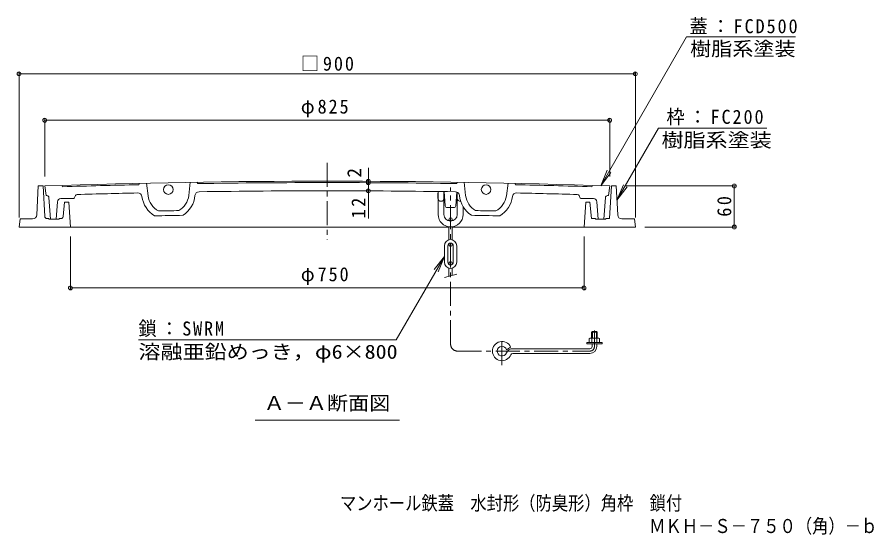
# Model space of a CAD drawing. Units: millimetres, scale not verified. Extents: x -1027 to 1330, y -947 to 943.
# Drawn here: x -967 to 284, y -947 to -191 of the extents above; entities that cross this region are included whole.
import ezdxf
from ezdxf.enums import TextEntityAlignment as Align

# ---------------------------------------------------------------- set-up
doc = ezdxf.new("R2010")
doc.units = ezdxf.units.MM
doc.header["$LTSCALE"] = 7
doc.header["$PDMODE"] = 32
doc.header["$PDSIZE"] = 5.6
doc.linetypes.add('CHAIN1', pattern=[8, 5, -1, 1, -1])
for name, color, linetype, lineweight in [('0-0_通り芯', 3, 'CHAIN1', 9), ('0-1_躯体', 2, 'Continuous', 9), ('0-2_仕上', 3, 'Continuous', 9), ('0-3_建具', 4, 'Continuous', 9), ('0-4_その他', 7, 'Continuous', 9), ('0-5_寸法', 7, 'Continuous', 9)]:
    doc.layers.add(name, color=color, linetype=linetype, lineweight=lineweight)
doc.layers.add('F-5_F-5ﾚｲﾔ', color=2, linetype='Continuous')
doc.styles.add('ＭＳ ゴシック', font='')
doc.styles.get('ＭＳ ゴシック').set_extended_font_data('MS Gothic')

msp = doc.modelspace()

# ---------------------------------------------------------------- linework, layer by layer
at = {"layer": '0-0_通り芯'}
msp.add_line((-513.805, -404.069), (-513.805, -516.442), dxfattribs=at)
at = {"layer": '0-1_躯体'}
for p, q in [((-938.009, -480.137), (-935.805, -437.825)), ((-935.805, -437.825), (-928.805, -437.825)), ((-926.276, -482.494), (-928.805, -437.825)), ((-91.805, -437.825), (-98.805, -437.825)), ((-89.601, -480.137), (-91.805, -437.825)), ((-888.805, -497.825), (-891.206, -461.325)), ((-138.805, -497.825), (-136.404, -461.325)), ((-130.16, -461.325), (-136.404, -461.325)), ((-127.837, -485.324), (-130.16, -461.325)), ((-963.805, -497.825), (-962.305, -485.825)), ((-944.001, -485.825), (-962.305, -485.825)), ((-923.281, -485.324), (-920.444, -485.324)), ((-920.444, -485.324), (-920.444, -486.325)), ((-905.443, -486.325), (-920.444, -486.325)), ((-905.443, -485.324), (-905.443, -486.325)), ((-902.496, -485.324), (-905.443, -485.324)), ((-122.166, -485.324), (-127.837, -485.324)), ((-122.166, -485.324), (-122.166, -486.325)), ((-122.166, -486.325), (-107.166, -486.325)), ((-107.166, -485.324), (-107.166, -486.325)), ((-83.609, -485.825), (-65.305, -485.825)), ((-63.805, -497.825), (-65.305, -485.825)), ((-963.805, -497.825), (-336.148, -497.825)), ((-331.148, -497.825), (-63.805, -497.825))]:
    msp.add_line(p, q, dxfattribs=at)
for points in [[(-107.166, -485.324), (-101.494, -485.324), (-98.805, -437.825)], [(-899.51, -482.613), (-897.45, -461.325), (-891.206, -461.325)]]:
    msp.add_lwpolyline(points, dxfattribs=at)
for centre, radius, start, end in [((-944.001, -479.825), 6, 270, 357.01855), ((-923.281, -482.325), 3, 183.23991, 270), ((-902.496, -482.325), 3, 270, 354.47246), ((-83.609, -479.825), 6, 182.98145, 270)]:
    msp.add_arc(centre, radius, start, end, dxfattribs=at)
at = {"layer": '0-2_仕上'}
for p, q in [((-901.305, -437.004), (-900.305, -438.974)), ((-787.986, -433.93), (-788.948, -435.953)), ((-777.805, -433.706), (-775.445, -452.029)), ((-713.805, -432.488), (-715.962, -451.939)), ((-704.001, -432.331), (-702.963, -434.316)), ((-323.608, -432.331), (-324.646, -434.316)), ((-313.805, -432.488), (-311.648, -451.939)), ((-249.805, -433.706), (-252.164, -452.029)), ((-239.623, -433.93), (-238.662, -435.953)), ((-126.305, -437.004), (-127.305, -438.974)), ((-341.347, -466.666), (-342.82, -446.045)), ((-325.949, -466.666), (-324.522, -446.695)), ((-907.67, -460.929), (-909.686, -486.325)), ((-902.686, -456.324), (-884.728, -456.324)), ((-883.389, -455.5), (-881.609, -451.971)), ((-144.22, -455.5), (-146, -451.971)), ((-124.924, -456.324), (-142.881, -456.324)), ((-119.939, -460.929), (-117.924, -486.325)), ((-338.355, -469.452), (-328.942, -469.452))]:
    msp.add_line(p, q, dxfattribs=at)
for points in [[(-926.304, -437.825), (-924.305, -451.824), (-923.104, -451.824)], [(-101.305, -437.825), (-103.305, -451.824), (-104.506, -451.824)], [(-920.111, -454.616), (-917.909, -486.325), (-909.686, -486.325)], [(-107.499, -454.616), (-109.701, -486.325), (-117.924, -486.325)]]:
    msp.add_lwpolyline(points, dxfattribs=at)
for centre in [(-745.805, -443.056), (-281.805, -443.056)]:
    msp.add_circle(centre, 7, dxfattribs=at)
for centre, radius, start, end in [((-513.805, -12630.845), 12200, 88.06238, 91.93762), ((-513.805, -12630.845), 12197.999, 91.2925, 91.81575), ((-513.805, -12630.845), 12197.999, 89.11147, 90.88853), ((-513.805, -12630.845), 12197.999, 88.18425, 88.7075), ((-878.93, -453.322), 3, 91.71648, 153.2361), ((-513.805, -12630.845), 12185.999, 91.30085, 91.71742), ((-790.317, -453.985), 6, 7.57037, 91.30085), ((-700.909, -452.286), 6, 90.88022, 174.60643), ((-513.805, -12630.845), 12185.999, 89.11981, 90.88019), ((-326.701, -452.286), 6, 5.39357, 89.11978), ((-237.292, -453.985), 6, 88.69915, 172.42962), ((-513.805, -12630.845), 12185.999, 88.28258, 88.69915), ((-148.679, -453.322), 3, 26.7639, 88.28352), ((-923.104, -454.824), 3, 3.97269, 90), ((-902.686, -461.325), 5, 90, 175.4621), ((-884.728, -454.824), 1.5, 270, 333.23589), ((-745.71, -448.056), 39, 187.57037, 238.93471), ((-745.71, -448.056), 30, 187.60951, 241.19699), ((-745.71, -448.056), 30, 300.93596, 352.56392), ((-745.71, -448.056), 39, 303.22029, 354.60635), ((-281.9, -448.056), 39, 185.39365, 236.77971), ((-281.9, -448.056), 30, 187.43608, 239.06404), ((-281.9, -448.056), 30, 298.80301, 352.39049), ((-281.9, -448.056), 39, 301.06529, 352.42962), ((-142.881, -454.824), 1.5, 206.76411, 270), ((-124.924, -461.325), 5, 4.5379, 90), ((-104.506, -454.824), 3, 90, 176.02731), ((-513.805, -12630.845), 12158.999, 91.0202, 91.16098), ((-338.355, -466.452), 3, 184.08646, 270), ((-328.942, -466.452), 3, 270, 355.91354), ((-513.805, -12630.845), 12158.999, 88.83902, 88.9798), ((-513.805, -12630.845), 12151.999, 90.99275, 91.18839), ((-513.805, -12630.845), 12151.999, 88.81161, 89.00725)]:
    msp.add_arc(centre, radius, start, end, dxfattribs=at)
at = {"layer": '0-3_建具'}
for p, q in [((-352.398, -448.952), (-351.898, -448.452)), ((-352.398, -455.452), (-352.398, -448.952)), ((-352.398, -448.952), (-351.898, -448.952)), ((-351.898, -448.452), (-351.898, -479.452)), ((-343.398, -447.953), (-343.398, -479.452)), ((-343.398, -447.953), (-342.684, -447.953)), ((-343.398, -448.952), (-342.613, -448.952)), ((-324.612, -447.953), (-323.869, -447.953)), ((-323.898, -448.452), (-323.898, -479.452)), ((-352.398, -455.452), (-351.898, -455.952)), ((-352.398, -455.452), (-351.898, -455.452)), ((-343.398, -455.452), (-342.398, -455.452)), ((-343.398, -456.452), (-342.077, -456.452)), ((-342.398, -455.452), (-342.129, -455.721)), ((-325.219, -456.452), (-323.898, -456.452)), ((-315.398, -468.028), (-315.398, -479.452)), ((-336.148, -486.702), (-336.148, -488.876)), ((-331.148, -486.702), (-331.148, -488.876)), ((-336.148, -497.53), (-336.148, -516.557)), ((-331.148, -497.53), (-331.148, -516.557)), ((-342.648, -525.202), (-342.648, -549.202)), ((-337.648, -525.202), (-337.648, -549.202)), ((-336.148, -523.702), (-336.148, -522.08)), ((-331.148, -523.702), (-331.148, -522.08)), ((-329.648, -525.202), (-329.648, -549.202)), ((-324.648, -525.202), (-324.648, -549.202)), ((-336.148, -550.702), (-336.148, -552.325)), ((-336.148, -569.872), (-336.148, -557.848)), ((-331.148, -550.702), (-331.148, -552.325)), ((-331.148, -568.533), (-331.148, -557.848)), ((-342.648, -571.614), (-324.648, -566.791)), ((-127.648, -651.467), (-126.648, -650.467)), ((-126.648, -650.467), (-120.648, -650.467)), ((-126.648, -650.467), (-126.648, -659.967)), ((-120.648, -650.467), (-119.648, -651.467)), ((-120.648, -650.467), (-120.648, -659.967)), ((-131.148, -660.689), (-131.148, -666.467)), ((-118.024, -659.967), (-129.272, -659.967)), ((-127.648, -651.467), (-119.648, -651.467)), ((-127.648, -651.467), (-127.648, -659.967)), ((-127.395, -660.689), (-127.395, -666.467)), ((-119.901, -660.689), (-119.901, -666.467)), ((-119.648, -651.467), (-119.648, -659.967)), ((-116.148, -660.689), (-116.148, -666.467)), ((-251.92, -677.036), (-245.959, -673.052)), ((-130.148, -675.467), (-242.94, -675.467)), ((-134.898, -668.467), (-134.898, -666.467)), ((-112.398, -668.467), (-134.898, -668.467)), ((-127.148, -672.467), (-127.148, -668.467)), ((-120.148, -672.467), (-120.148, -668.467)), ((-130.148, -682.467), (-242.94, -682.467))]:
    msp.add_line(p, q, dxfattribs=at)
at = {"layer": '0-3_建具', "linetype": 'CHAIN1'}
for p, q in [((-333.648, -668.967), (-333.648, -440.061)), ((-123.648, -672.467), (-123.648, -648.922)), ((-258.648, -699.599), (-258.648, -660.311)), ((-323.648, -678.967), (-130.148, -678.967))]:
    msp.add_line(p, q, dxfattribs=at)
at = {"layer": '0-3_建具'}
msp.add_lwpolyline([(-112.398, -668.467), (-112.398, -666.467), (-134.898, -666.467)], dxfattribs=at)
for centre in [(-333.648, -486.702), (-333.648, -523.702), (-333.648, -550.702)]:
    msp.add_circle(centre, 2.5, dxfattribs=at)
for centre, radius, start, end in [((-347.648, -448.452), 4.25, 143.62765, 180), ((-347.648, -448.452), 4.25, 0, 34.80952), ((-319.648, -448.452), 4.25, 161.48557, 180), ((-347.648, -455.952), 4.25, 180, 0), ((-319.648, -455.952), 4.25, 180, 279.07873), ((-333.648, -479.452), 18.25, 180, 0), ((-333.648, -479.452), 9.75, 180, 0), ((-333.648, -525.202), 9, 0, 180), ((-333.648, -525.202), 4, 0, 180), ((-333.648, -549.202), 9, 180, 0), ((-333.648, -549.202), 4, 180, 0), ((-129.272, -662.767), 2.8, 47.92572, 132.07428), ((-123.648, -670.057), 10.089, 68.19786, 111.80214), ((-118.024, -662.767), 2.8, 47.92537, 132.07443), ((-258.648, -678.967), 14, 24.99496, 337.52054), ((-258.648, -678.967), 7, 16.01617, 337.52081), ((-242.94, -685.467), 10, 90, 157.52046), ((-130.148, -672.467), 3, 270, 0), ((-130.148, -672.467), 10, 270, 0), ((-242.94, -685.467), 3, 90, 157.51962)]:
    msp.add_arc(centre, radius, start, end, dxfattribs=at)
at = {"layer": '0-3_建具', "linetype": 'CHAIN1'}
for centre, radius, start, end in [((-323.648, -668.967), 10, 180, 270), ((-130.148, -672.467), 6.5, 270, 0)]:
    msp.add_arc(centre, radius, start, end, dxfattribs=at)
at = {"layer": '0-4_その他'}
for p, q in [((-963.805, -272.02), (-963.805, -483.825)), ((-963.805, -274.12), (-63.805, -274.12)), ((-63.805, -272.02), (-63.805, -483.825)), ((-926.304, -339.712), (-926.304, -423.825)), ((-926.304, -341.812), (-101.305, -341.812)), ((-101.305, -339.712), (-101.305, -423.821)), ((-453.706, -430.992), (-453.706, -411.539)), ((-453.706, -430.992), (-453.706, -432.993)), ((-453.706, -432.993), (-453.706, -444.994)), ((82.768, -437.825), (-77.805, -437.825)), ((80.668, -497.825), (80.668, -437.825)), ((-453.706, -444.994), (-453.706, -485.102)), ((82.768, -497.825), (-49.805, -497.825)), ((-888.805, -588.85), (-888.805, -511.825)), ((-138.805, -588.85), (-138.805, -511.825)), ((-888.805, -586.75), (-138.805, -586.75))]:
    msp.add_line(p, q, dxfattribs=at)
for p in [(-963.805, -274.12), (-63.805, -274.12), (-926.304, -341.812), (-101.305, -341.812), (-453.706, -430.992), (-453.706, -432.993), (80.668, -437.825), (-453.706, -444.994), (80.668, -497.825), (-888.805, -586.75), (-138.805, -586.75)]:
    msp.add_point(p, dxfattribs=at)
at = {"layer": '0-5_寸法'}
for p, q in [((-114.469, -437.39), (10.944, -220.167)), ((10.944, -220.167), (170.074, -220.167)), ((-90.725, -458.566), (-30.069, -353.508)), ((128.261, -353.508), (-30.069, -353.508)), ((-114.469, -437.39), (-105.094, -414.755)), ((-114.469, -437.39), (-99.555, -417.953)), ((-90.725, -458.566), (-81.349, -435.931)), ((-90.725, -458.566), (-75.81, -439.129)), ((-342.648, -540.596), (-413.179, -662.758)), ((-342.648, -540.596), (-413.179, -662.759)), ((-342.648, -540.596), (-357.563, -560.033)), ((-342.648, -540.596), (-357.563, -560.033)), ((-342.648, -540.596), (-352.024, -563.231)), ((-342.648, -540.596), (-352.024, -563.231)), ((-789.429, -662.758), (-413.179, -662.758)), ((-789.429, -662.759), (-413.179, -662.759)), ((-619.155, -780.043), (-408.455, -780.043))]:
    msp.add_line(p, q, dxfattribs=at)

# ---------------------------------------------------------------- texts
at = {"layer": '0-4_その他', "color": 2, "style": 'ＭＳ ゴシック'}
msp.add_text('2', height=20.53, rotation=90, dxfattribs=at).set_placement((-457.906, -425.539), align=Align.BOTTOM_LEFT)
at = {"layer": '0-4_その他', "color": 2, "char_height": 20.53, "attachment_point": 7, "style": 'ＭＳ ゴシック'}
for s, insert in [('\\T1.21;\\W0.95;□900', (-552.305, -269.92)), ('\\T1.21;\\W0.95;φ825', (-552.305, -337.612)), ('\\T1.21;\\W0.95;φ750', (-552.305, -582.55))]:
    msp.add_mtext(s, dxfattribs=dict(at, insert=insert))
at = {"layer": '0-4_その他', "color": 2, "char_height": 20.53, "attachment_point": 7, "rotation": 90, "style": 'ＭＳ ゴシック'}
for s, insert in [('\\T1.27;\\W0.95;12', (-457.906, -485.102)), ('\\T1.27;\\W0.95;60', (76.468, -482.7))]:
    msp.add_mtext(s, dxfattribs=dict(at, insert=insert))
at = {"layer": '0-5_寸法', "color": 2, "style": 'ＭＳ ゴシック'}
for s, width, p in [('樹脂系塗装', 1.1, (16.074, -253.767)), ('樹脂系塗装', 1.15, (-25.739, -387.108)), ('溶融亜鉛めっき，φ6×800', 1.15, (-789.429, -696.359)), ('Ａ－Ａ断面図', 1.1, (-606.555, -771.28))]:
    msp.add_text(s, height=20.53, dxfattribs=dict(at, width=width)).set_placement(p, align=Align.BOTTOM_LEFT)
at = {"layer": '0-5_寸法', "color": 2, "char_height": 20.53, "attachment_point": 7, "style": 'ＭＳ ゴシック'}
for s, insert in [('\\T1.21;\\W0.95;蓋：FCD500', (15.199, -215.967)), ('\\T1.21;\\W0.95;枠：FC200', (-18.462, -349.308)), ('\\T1.2;\\W0.95;鎖：SWRM', (-789.429, -658.559))]:
    msp.add_mtext(s, dxfattribs=dict(at, insert=insert))
at = {"layer": 'F-5_F-5ﾚｲﾔ', "style": 'ＭＳ ゴシック', "width": 0.85}
for s, p in [('マンホール鉄蓋\u3000水封形（防臭形）角枠\u3000鎖付', (-495.25, -917.473)), ('ＭＫＨ－Ｓ－７５０（角）－ｂ', (-43.728, -950.871))]:
    msp.add_text(s, height=20.53, dxfattribs=at).set_placement(p, align=Align.BOTTOM_LEFT)

doc.saveas('drawing.dxf')
